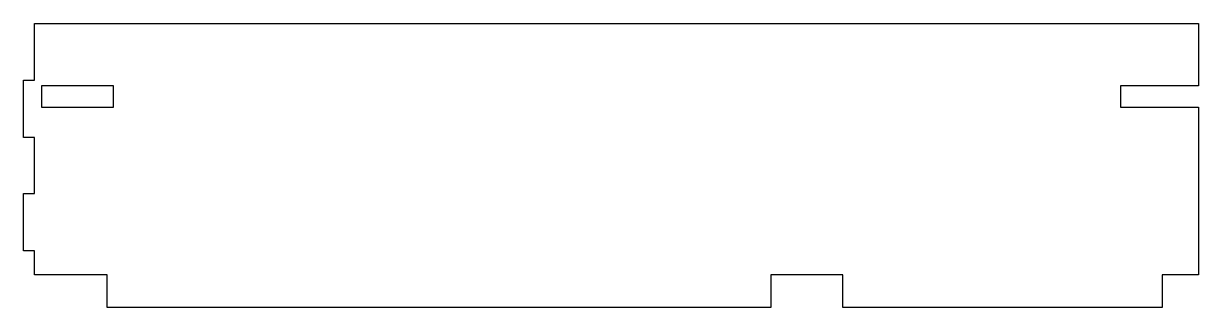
# Model space of a CAD drawing. Header units: millimetres. Extents: x 0 to 323, y 0 to 78.
import ezdxf

# ---------------------------------------------------------------- set-up
doc = ezdxf.new("R2010")
doc.units = ezdxf.units.MM
doc.layers.add('CUT', color=1, linetype='Continuous')

msp = doc.modelspace()

# ---------------------------------------------------------------- linework, layer by layer
at = {"layer": 'CUT'}
for points in [[(301.875, 55.075), (323.375, 55.075), (323.375, 8.925), (313.375, 8.925), (313.375, -0.075), (225.4583, -0.075), (225.4583, 8.925), (205.6083, 8.925), (205.6083, -0.075), (22.925, -0.075), (22.925, 8.925), (2.925, 8.925), (2.925, 15.525), (-0.075, 15.525), (-0.075, 31.275), (2.925, 31.275), (2.925, 46.725), (-0.075, 46.725), (-0.075, 62.475), (2.925, 62.475), (2.925, 78.075), (323.375, 78.075), (323.375, 60.925), (301.875, 60.925)], [(24.725, 55.075), (24.725, 60.925), (4.875, 60.925), (4.875, 55.075)]]:
    msp.add_lwpolyline(points, close=True, dxfattribs=at)

doc.saveas('drawing.dxf')
